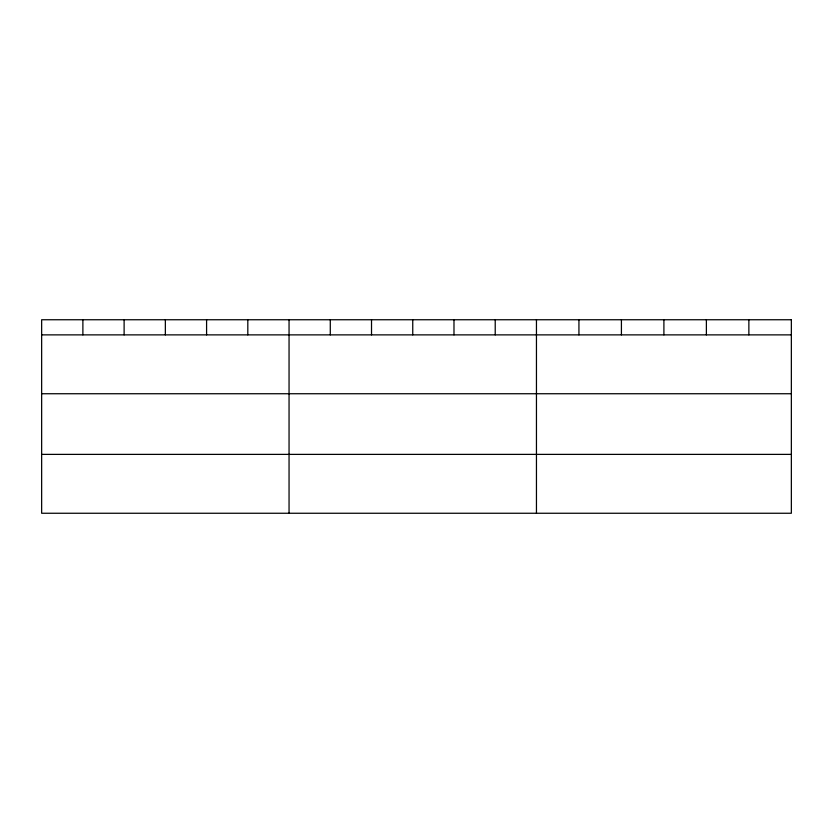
<?xml version="1.0" encoding="UTF-8"?>
<svg xmlns="http://www.w3.org/2000/svg" width="833" height="833" viewBox="0 0 833 833"><rect width="100%" height="100%" fill="white"/><g stroke="black" fill="none" stroke-linecap="round" stroke-linejoin="round"><path stroke-width="1.25" d="M41.65 334.876L791.35 334.876M41.65 393.738L791.35 393.738M41.65 454.381L791.35 454.381M748.867 319.747L748.867 334.876M706.384 319.747L706.384 334.876M663.901 319.747L663.901 334.876M621.418 319.747L621.418 334.876M578.935 319.747L578.935 334.876M536.452 319.747L536.452 513.253M495.219 319.747L495.219 334.876M453.985 319.747L453.985 334.876M412.751 319.747L412.751 334.876M371.518 319.747L371.518 334.876M330.284 319.747L330.284 334.876M289.051 319.747L289.051 513.253M247.817 319.747L247.817 334.876M206.584 319.747L206.584 334.876M165.351 319.747L165.351 334.876M124.117 319.747L124.117 334.876M82.883 319.747L82.883 334.876M791.35 319.747L41.65 319.747L41.65 513.253L791.35 513.253L791.35 319.747"/></g></svg>
